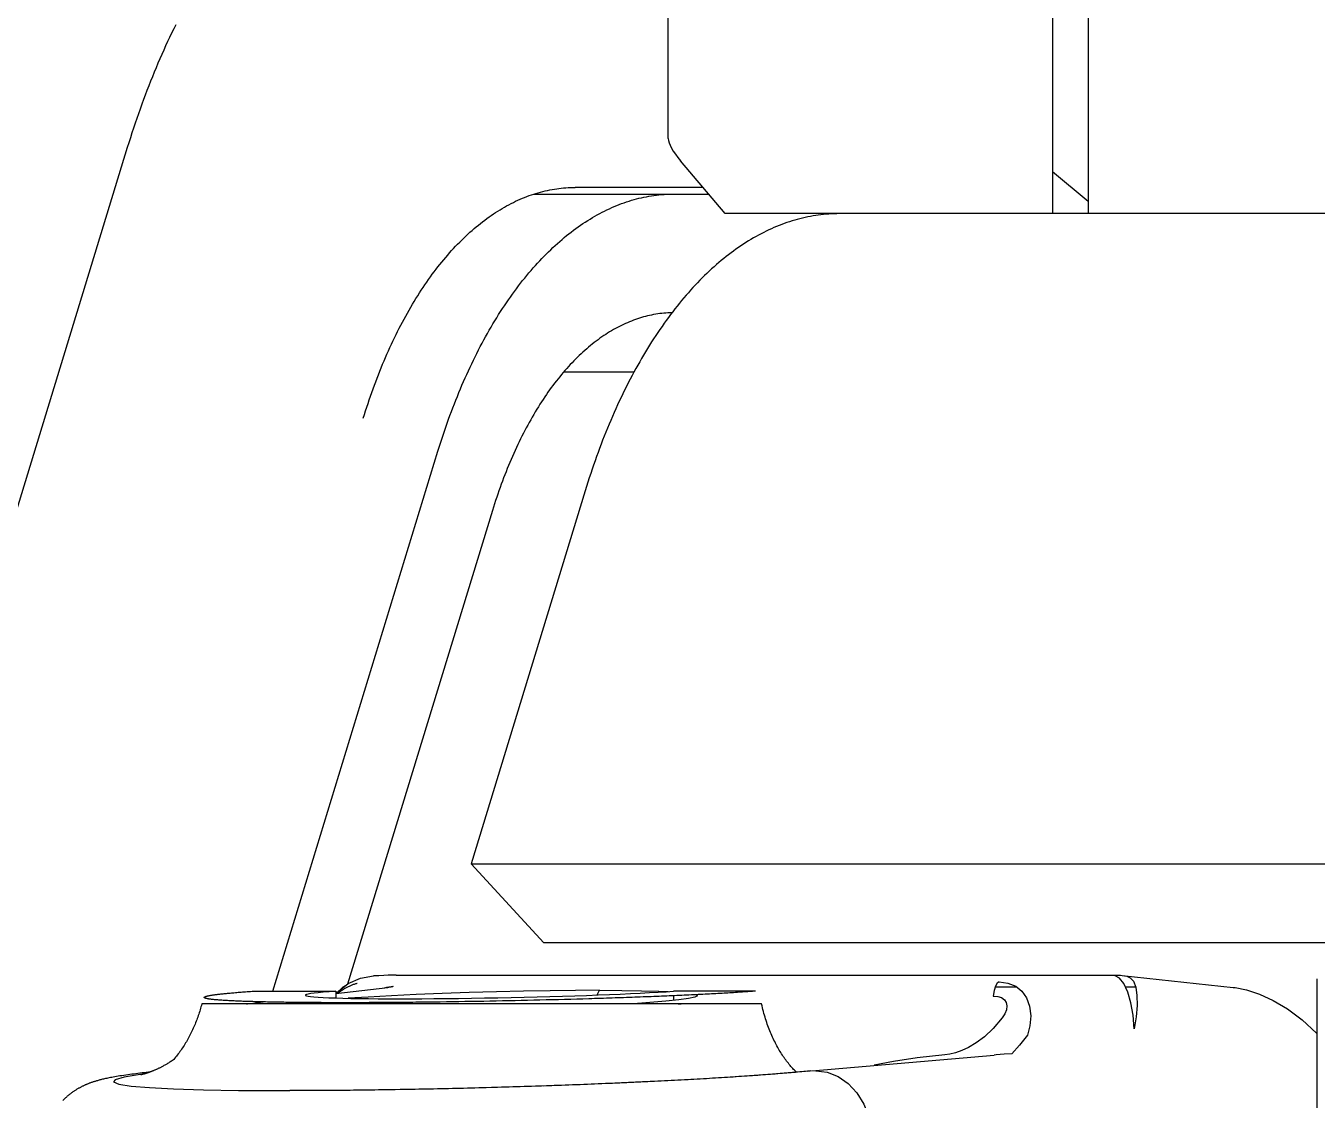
# Model space of a CAD drawing. Header units: millimetres. Extents: x 1084702 to 1166801, y 36632 to 124519.
# Drawn here: x 1098524.7 to 1098622.6, y 57840.8 to 57922.3 of the extents above; entities that cross this region are included whole.
import ezdxf

# ---------------------------------------------------------------- set-up
doc = ezdxf.new("R2010")
doc.units = ezdxf.units.MM
doc.header["$LTSCALE"] = 250
doc.linetypes.add('CENTER', pattern=[3, 2.5, -0.25, 0, -0.25])
doc.layers.get('0').update_dxf_attribs({"color": 255})

# ---------------------------------------------------------------- blocks, each defined once
blk = doc.blocks.new('PK65002M m platform_top')
at = {"linetype": 'Continuous'}
for p, q in [((-10472.067, 3591.676), (-10472.067, 3521.676)), ((-10406.225, 3530.004), (-10405.753, 3530.015)), ((-10405.753, 3530.015), (-10402.128, 3530.084)), ((-10402.562, 3530.077), (-10402.187, 3530.083)), ((-10402.128, 3530.084), (-10398.546, 3530.13)), ((-10398.506, 3530.131), (-10395.134, 3530.151)), ((-10395.414, 3530.15), (-10395.136, 3530.151)), ((-10395.134, 3530.151), (-10394.662, 3530.152)), ((-10394.92, 3530.151), (-10394.676, 3530.152)), ((-10394.676, 3530.152), (-10394.196, 3530.152)), ((-10394.433, 3530.152), (-10394.196, 3530.152)), ((-10413.659, 3529.792), (-10413.281, 3529.805)), ((-10409.946, 3529.909), (-10409.479, 3529.922)), ((-10433.755, 3528.651), (-10447.595, 3527.45)), ((-10433.714, 3528.655), (-10433.568, 3528.669)), ((-10433.468, 3528.666), (-10433.634, 3528.657)), ((-10433.468, 3528.679), (-10433.468, 3528.666)), ((-10432.208, 3528.793), (-10431.676, 3528.837)), ((-10431.871, 3528.822), (-10431.676, 3528.838)), ((-10383.152, 3528.89), (-10382.852, 3528.928)), ((-10383.108, 3528.903), (-10383.069, 3528.914)), ((-10383.069, 3528.914), (-10383.034, 3528.923)), ((-10383.034, 3528.923), (-10383.002, 3528.932)), ((-10383.002, 3528.932), (-10382.974, 3528.939)), ((-10382.974, 3528.939), (-10382.95, 3528.945)), ((-10382.963, 3528.918), (-10382.852, 3528.928)), ((-10382.95, 3528.945), (-10382.931, 3528.949)), ((-10382.931, 3528.949), (-10382.916, 3528.953)), ((-10382.916, 3528.953), (-10382.907, 3528.955)), ((-10382.907, 3528.955), (-10382.905, 3528.955)), ((-10429.957, 3523.573), (-10423.857, 3523.573)), ((-10423.857, 3523.573), (-10423.618, 3523.573)), ((-10423.791, 3523.562), (-10423.857, 3523.573)), ((-10423.618, 3523.573), (-10423.79, 3523.562)), ((-10423.618, 3523.573), (-10420.254, 3523.573)), ((-10423.286, 3522.957), (-10423.286, 3523.308)), ((-10420.254, 3523.573), (-10387.515, 3523.573)), ((-10416.849, 3523.19), (-10416.396, 3523.204)), ((-10416.396, 3523.204), (-10415.94, 3523.217)), ((-10415.94, 3523.217), (-10415.481, 3523.23)), ((-10415.481, 3523.23), (-10415.021, 3523.242)), ((-10415.021, 3523.242), (-10414.558, 3523.255)), ((-10414.558, 3523.255), (-10414.092, 3523.267)), ((-10414.092, 3523.267), (-10413.625, 3523.279)), ((-10413.625, 3523.279), (-10413.155, 3523.291)), ((-10413.155, 3523.291), (-10412.684, 3523.302)), ((-10412.684, 3523.302), (-10412.212, 3523.313)), ((-10412.212, 3523.313), (-10411.739, 3523.324)), ((-10411.739, 3523.324), (-10411.265, 3523.334)), ((-10411.265, 3523.334), (-10410.791, 3523.344)), ((-10410.791, 3523.344), (-10410.316, 3523.354)), ((-10410.316, 3523.354), (-10409.84, 3523.363)), ((-10409.84, 3523.363), (-10409.365, 3523.372)), ((-10409.365, 3523.372), (-10408.89, 3523.381)), ((-10408.89, 3523.381), (-10408.416, 3523.39)), ((-10408.416, 3523.39), (-10407.942, 3523.398)), ((-10407.942, 3523.398), (-10407.469, 3523.405)), ((-10407.469, 3523.405), (-10406.997, 3523.413)), ((-10406.997, 3523.413), (-10406.526, 3523.42)), ((-10406.526, 3523.42), (-10406.057, 3523.427)), ((-10406.057, 3523.427), (-10405.59, 3523.433)), ((-10405.59, 3523.433), (-10405.125, 3523.439)), ((-10395.381, 3523.473), (-10395.381, 3523.573)), ((-10390.985, 3523.562), (-10392.165, 3523.426)), ((-10390.918, 3523.573), (-10390.985, 3523.562)), ((-10457.29, 3521.413), (-10465.702, 3522.321)), ((-10457.532, 3522.286), (-10458.305, 3522.286)), ((-10447.671, 3522.286), (-10449.286, 3522.286)), ((-10429.499, 3522.61), (-10423.286, 3522.61)), ((-10417.492, 3522.9), (-10417.67, 3522.545)), ((-10392.898, 3522.61), (-10405.421, 3481.677)), ((-10397.675, 3522.792), (-10401.611, 3522.34)), ((-10401.611, 3522.34), (-10401.438, 3522.35)), ((-10401.438, 3522.35), (-10401.336, 3522.371)), ((-10398.386, 3522.216), (-10398.216, 3522.313)), ((-10398.216, 3522.313), (-10397.712, 3522.788)), ((-10397.731, 3522.786), (-10397.814, 3522.674)), ((-10397.675, 3522.61), (-10397.675, 3523.127)), ((-10391.462, 3522.61), (-10397.675, 3522.61)), ((-10402.24, 3521.387), (-10456.737, 3521.387)), ((-10409.551, 3486.177), (-10398.57, 3522.07)), ((-10399.299, 3522.025), (-10399.295, 3522.026)), ((-10381.87, 3458.657), (-10362.59, 3521.675)), ((-10481.28, 3518.951), (-10413.436, 3518.951)), ((-10407.929, 3512.951), (-10413.436, 3518.951)), ((-10407.929, 3512.951), (-10475.773, 3512.951)), ((-10416.582, 3484.666), (-10407.929, 3512.951)), ((-10420.276, 3475.676), (-10414.946, 3475.676)), ((-10480.028, 3463.666), (-10452.017, 3463.666)), ((-10454.715, 3438.666), (-10454.715, 3463.666)), ((-10452.017, 3438.666), (-10452.017, 3463.666)), ((-10452.017, 3463.666), (-10427.204, 3463.666)), ((-10427.204, 3463.666), (-10423.811, 3459.666)), ((-10454.715, 3462.747), (-10452.017, 3460.501)), ((-10412.696, 3462.177), (-10425.941, 3462.177)), ((-10425.516, 3461.676), (-10415.823, 3461.676)), ((-10422.871, 3457.97), (-10422.871, 3438.666))]:
    blk.add_line(p, q, dxfattribs=at)
for points in [[(-10383.588, 3528.745), (-10383.466, 3528.759), (-10383.305, 3528.777), (-10383.145, 3528.795), (-10382.987, 3528.813), (-10382.829, 3528.832), (-10382.673, 3528.851), (-10382.518, 3528.87), (-10382.364, 3528.89), (-10382.211, 3528.91), (-10382.058, 3528.93), (-10381.905, 3528.951), (-10381.752, 3528.973), (-10381.598, 3528.995), (-10381.447, 3529.018), (-10381.303, 3529.041), (-10381.167, 3529.063), (-10381.04, 3529.084), (-10380.92, 3529.105), (-10380.806, 3529.125), (-10380.697, 3529.145), (-10380.592, 3529.165), (-10380.492, 3529.184), (-10380.399, 3529.203), (-10380.31, 3529.222), (-10380.227, 3529.24), (-10380.146, 3529.258), (-10380.07, 3529.275), (-10379.996, 3529.293), (-10379.925, 3529.31), (-10379.857, 3529.327), (-10379.791, 3529.344), (-10379.726, 3529.361), (-10379.663, 3529.378), (-10379.602, 3529.396), (-10379.543, 3529.413), (-10379.486, 3529.43), (-10379.431, 3529.446), (-10379.378, 3529.463), (-10379.326, 3529.48), (-10379.275, 3529.496), (-10379.226, 3529.513), (-10379.177, 3529.529), (-10379.13, 3529.546), (-10379.083, 3529.563), (-10379.038, 3529.58), (-10378.992, 3529.597), (-10378.947, 3529.614), (-10378.903, 3529.632), (-10378.859, 3529.649), (-10378.815, 3529.667), (-10378.772, 3529.685), (-10378.73, 3529.704), (-10378.687, 3529.722), (-10378.645, 3529.741), (-10378.603, 3529.76), (-10378.561, 3529.78), (-10378.519, 3529.8), (-10378.477, 3529.82), (-10378.435, 3529.841), (-10378.394, 3529.862), (-10378.352, 3529.883), (-10378.31, 3529.906), (-10378.268, 3529.928), (-10378.226, 3529.951), (-10378.183, 3529.975), (-10378.141, 3529.999), (-10378.098, 3530.024), (-10378.055, 3530.05), (-10378.011, 3530.076), (-10377.967, 3530.104), (-10377.923, 3530.132), (-10377.879, 3530.16), (-10377.834, 3530.19), (-10377.788, 3530.221), (-10377.743, 3530.252), (-10377.697, 3530.285), (-10377.651, 3530.318), (-10377.605, 3530.352), (-10377.559, 3530.387), (-10377.512, 3530.423), (-10377.465, 3530.46), (-10377.418, 3530.498), (-10377.371, 3530.537), (-10377.324, 3530.577), (-10377.277, 3530.619), (-10377.229, 3530.661), (-10377.182, 3530.705), (-10377.134, 3530.749), (-10377.087, 3530.795), (-10377.039, 3530.842), (-10376.992, 3530.89)], [(-10434.058, 3528.638), (-10434.923, 3528.751), (-10435.754, 3529.079), (-10436.518, 3529.609), (-10437.178, 3530.316), (-10437.706, 3531.168), (-10438.08, 3532.131), (-10438.282, 3533.158), (-10438.304, 3534.206), (-10438.146, 3535.23), (-10438.144, 3535.236)], [(-10409.479, 3529.922), (-10409.086, 3529.933), (-10408.8, 3529.94), (-10408.513, 3529.948), (-10408.226, 3529.955), (-10407.94, 3529.963), (-10407.653, 3529.97), (-10407.367, 3529.977), (-10407.081, 3529.984), (-10406.796, 3529.991), (-10406.51, 3529.998), (-10406.225, 3530.004)], [(-10405.753, 3530.015), (-10405.373, 3530.023), (-10405.09, 3530.029), (-10404.807, 3530.035), (-10404.524, 3530.041), (-10404.242, 3530.046), (-10403.961, 3530.052), (-10403.68, 3530.057), (-10403.399, 3530.062), (-10403.119, 3530.067), (-10402.84, 3530.072), (-10402.562, 3530.077)], [(-10402.187, 3530.083), (-10402.008, 3530.086), (-10401.732, 3530.09), (-10401.457, 3530.094), (-10401.183, 3530.098), (-10400.909, 3530.102), (-10400.637, 3530.106), (-10400.365, 3530.11), (-10400.094, 3530.113), (-10399.824, 3530.116), (-10399.555, 3530.12), (-10399.287, 3530.123), (-10399.02, 3530.125), (-10398.755, 3530.128)], [(-10398.755, 3530.128), (-10398.49, 3530.131), (-10398.227, 3530.133), (-10397.965, 3530.135), (-10397.704, 3530.138), (-10397.445, 3530.14), (-10397.186, 3530.141), (-10396.929, 3530.143), (-10396.673, 3530.145), (-10396.419, 3530.146), (-10396.165, 3530.147), (-10395.913, 3530.148), (-10395.663, 3530.149), (-10395.414, 3530.15)], [(-10393.28, 3530.151), (-10393.735, 3530.152), (-10394.196, 3530.152)], [(-10382.164, 3529.802), (-10383.555, 3529.919), (-10385.384, 3530.013), (-10387.65, 3530.084), (-10390.306, 3530.13), (-10393.28, 3530.151)], [(-10431.676, 3528.838), (-10431.528, 3528.85), (-10431.352, 3528.864), (-10431.174, 3528.878), (-10430.994, 3528.893), (-10430.811, 3528.907), (-10430.626, 3528.921), (-10430.438, 3528.935), (-10430.248, 3528.95), (-10430.056, 3528.964), (-10429.861, 3528.978), (-10429.664, 3528.992), (-10429.465, 3529.006), (-10429.264, 3529.021), (-10429.061, 3529.035), (-10428.856, 3529.049), (-10428.649, 3529.063), (-10428.44, 3529.077), (-10428.228, 3529.091), (-10428.015, 3529.105), (-10427.799, 3529.119), (-10427.582, 3529.133), (-10427.362, 3529.147), (-10427.141, 3529.161), (-10426.918, 3529.175), (-10426.692, 3529.189), (-10426.465, 3529.202), (-10426.237, 3529.216), (-10426.006, 3529.23), (-10425.774, 3529.244), (-10425.54, 3529.257), (-10425.304, 3529.271), (-10425.067, 3529.284), (-10424.828, 3529.298), (-10424.587, 3529.311), (-10424.345, 3529.324), (-10424.101, 3529.338), (-10423.855, 3529.351), (-10423.608, 3529.364), (-10423.36, 3529.377), (-10423.11, 3529.39), (-10422.858, 3529.403), (-10422.606, 3529.416), (-10422.351, 3529.429), (-10422.096, 3529.441), (-10421.84, 3529.454), (-10421.582, 3529.466), (-10421.323, 3529.479), (-10421.062, 3529.491), (-10420.8, 3529.504), (-10420.537, 3529.516), (-10420.273, 3529.528), (-10420.007, 3529.54), (-10419.741, 3529.552), (-10419.473, 3529.564), (-10419.204, 3529.576), (-10418.935, 3529.588), (-10418.664, 3529.599), (-10418.393, 3529.611), (-10418.12, 3529.622), (-10417.847, 3529.634), (-10417.573, 3529.645), (-10417.298, 3529.656), (-10417.023, 3529.667), (-10416.746, 3529.678), (-10416.468, 3529.689), (-10416.19, 3529.7), (-10415.911, 3529.71), (-10415.631, 3529.721), (-10415.351, 3529.731), (-10415.07, 3529.742), (-10414.789, 3529.752), (-10414.507, 3529.762), (-10414.225, 3529.772), (-10413.942, 3529.782), (-10413.659, 3529.792)], [(-10430.441, 3528.928), (-10427.586, 3529.129), (-10424.392, 3529.32), (-10420.936, 3529.496), (-10417.23, 3529.659), (-10413.425, 3529.8)], [(-10413.281, 3529.805), (-10413.091, 3529.811), (-10412.807, 3529.821), (-10412.522, 3529.83), (-10412.236, 3529.839), (-10411.95, 3529.848), (-10411.664, 3529.857), (-10411.378, 3529.866), (-10411.092, 3529.875), (-10410.806, 3529.883)], [(-10410.806, 3529.883), (-10410.519, 3529.892), (-10410.233, 3529.9), (-10409.946, 3529.909)], [(-10382.852, 3528.928), (-10381.634, 3529.129), (-10380.953, 3529.32), (-10380.814, 3529.496), (-10381.217, 3529.659), (-10382.164, 3529.802)], [(-10443.846, 3527.434), (-10441.75, 3527.659), (-10439.941, 3527.95), (-10438.496, 3528.229)], [(-10433.634, 3528.657), (-10433.551, 3528.672), (-10433.468, 3528.681)], [(-10433.568, 3528.669), (-10433.438, 3528.682), (-10433.293, 3528.696), (-10433.146, 3528.709), (-10432.996, 3528.723), (-10432.843, 3528.737), (-10432.687, 3528.751)], [(-10433.468, 3528.666), (-10432.605, 3528.752), (-10431.676, 3528.837)], [(-10433.468, 3528.681), (-10432.608, 3528.76), (-10432.598, 3528.761)], [(-10432.687, 3528.751), (-10432.529, 3528.765), (-10432.369, 3528.779)], [(-10432.596, 3528.759), (-10432.584, 3528.747), (-10432.516, 3528.68), (-10432.448, 3528.61), (-10432.38, 3528.539), (-10432.313, 3528.466), (-10432.246, 3528.392), (-10432.18, 3528.317), (-10432.113, 3528.239), (-10432.047, 3528.159), (-10431.982, 3528.079), (-10431.917, 3527.996), (-10431.852, 3527.911), (-10431.787, 3527.825), (-10431.724, 3527.737), (-10431.661, 3527.648), (-10431.598, 3527.556), (-10431.535, 3527.463), (-10431.474, 3527.368), (-10431.413, 3527.272), (-10431.352, 3527.174), (-10431.293, 3527.074), (-10431.233, 3526.972), (-10431.174, 3526.868), (-10431.116, 3526.763), (-10431.059, 3526.656), (-10431.002, 3526.547), (-10430.947, 3526.436), (-10430.891, 3526.324), (-10430.837, 3526.21), (-10430.784, 3526.094), (-10430.731, 3525.976), (-10430.679, 3525.857), (-10430.628, 3525.735), (-10430.578, 3525.613), (-10430.529, 3525.488), (-10430.481, 3525.362), (-10430.434, 3525.234), (-10430.388, 3525.104), (-10430.343, 3524.973), (-10430.299, 3524.84), (-10430.257, 3524.705), (-10430.215, 3524.569), (-10430.174, 3524.432), (-10430.135, 3524.292), (-10430.097, 3524.151), (-10430.06, 3524.009), (-10430.024, 3523.865), (-10429.99, 3523.72), (-10429.957, 3523.573)], [(-10432.369, 3528.779), (-10432.205, 3528.793), (-10432.04, 3528.807), (-10431.871, 3528.822)], [(-10431.676, 3528.833), (-10431.072, 3528.881), (-10430.441, 3528.928)], [(-10385.366, 3527.813), (-10385.359, 3527.818), (-10385.294, 3527.863), (-10385.23, 3527.905), (-10385.167, 3527.947), (-10385.105, 3527.987), (-10385.045, 3528.025), (-10384.985, 3528.062), (-10384.927, 3528.097), (-10384.869, 3528.132), (-10384.813, 3528.165), (-10384.758, 3528.197), (-10384.704, 3528.227), (-10384.651, 3528.257), (-10384.599, 3528.285), (-10384.548, 3528.313), (-10384.498, 3528.339), (-10384.449, 3528.365), (-10384.401, 3528.389), (-10384.353, 3528.413), (-10384.307, 3528.436), (-10384.262, 3528.458), (-10384.218, 3528.479), (-10384.174, 3528.5), (-10384.131, 3528.52), (-10384.089, 3528.539), (-10384.048, 3528.557), (-10384.008, 3528.575), (-10383.968, 3528.593), (-10383.929, 3528.609), (-10383.891, 3528.626), (-10383.854, 3528.641), (-10383.817, 3528.656), (-10383.781, 3528.671), (-10383.746, 3528.685), (-10383.711, 3528.699), (-10383.677, 3528.712), (-10383.643, 3528.725), (-10383.611, 3528.737), (-10383.579, 3528.749), (-10383.547, 3528.761), (-10383.516, 3528.772), (-10383.486, 3528.782), (-10383.457, 3528.793), (-10383.428, 3528.803), (-10383.399, 3528.812), (-10383.371, 3528.822), (-10383.344, 3528.831), (-10383.318, 3528.839), (-10383.292, 3528.848), (-10383.266, 3528.856), (-10383.242, 3528.863), (-10383.218, 3528.871), (-10383.194, 3528.878), (-10383.172, 3528.885), (-10383.15, 3528.891), (-10383.128, 3528.897), (-10383.108, 3528.903)], [(-10383.099, 3528.906), (-10383.066, 3528.909), (-10383.016, 3528.913), (-10382.963, 3528.918)], [(-10450.107, 3525.934), (-10449.505, 3526.716), (-10448.914, 3527.357)], [(-10448.914, 3527.357), (-10448.336, 3527.394), (-10447.739, 3527.438), (-10447.596, 3527.45)], [(-10448.195, 3524.629), (-10447.507, 3525.44), (-10446.843, 3526.062), (-10446.219, 3526.531), (-10445.643, 3526.876), (-10445.121, 3527.119), (-10444.652, 3527.282), (-10444.229, 3527.383), (-10443.846, 3527.434)], [(-10387.515, 3523.573), (-10387.485, 3523.685), (-10387.455, 3523.797), (-10387.423, 3523.908), (-10387.39, 3524.019), (-10387.357, 3524.129), (-10387.322, 3524.24), (-10387.286, 3524.35), (-10387.249, 3524.459), (-10387.211, 3524.569), (-10387.172, 3524.677), (-10387.132, 3524.786), (-10387.09, 3524.894), (-10387.048, 3525.001), (-10387.005, 3525.108), (-10386.96, 3525.214), (-10386.915, 3525.32), (-10386.868, 3525.425), (-10386.821, 3525.53), (-10386.772, 3525.634), (-10386.722, 3525.737), (-10386.672, 3525.84), (-10386.62, 3525.941), (-10386.567, 3526.042), (-10386.514, 3526.143), (-10386.459, 3526.242), (-10386.403, 3526.341), (-10386.346, 3526.439), (-10386.289, 3526.536), (-10386.23, 3526.632), (-10386.171, 3526.727), (-10386.11, 3526.821), (-10386.049, 3526.914), (-10385.986, 3527.007), (-10385.923, 3527.098), (-10385.859, 3527.188), (-10385.794, 3527.277), (-10385.728, 3527.366), (-10385.661, 3527.453), (-10385.594, 3527.539), (-10385.526, 3527.623), (-10385.456, 3527.707), (-10385.386, 3527.79), (-10385.366, 3527.813)], [(-10465.702, 3522.321), (-10465.847, 3522.338), (-10466.724, 3522.51), (-10467.693, 3522.825), (-10468.739, 3523.306), (-10469.829, 3523.961), (-10470.926, 3524.788), (-10472.007, 3525.792)], [(-10457.898, 3521.606), (-10458.142, 3521.862), (-10458.316, 3522.313), (-10458.411, 3522.936), (-10458.421, 3523.695), (-10458.347, 3524.55), (-10458.191, 3525.454)], [(-10458.191, 3525.454), (-10458.109, 3524.44), (-10457.944, 3523.493), (-10457.709, 3522.674), (-10457.419, 3522.037), (-10457.092, 3521.623), (-10456.75, 3521.459)], [(-10447.968, 3521.913), (-10448.633, 3521.992), (-10449.218, 3522.23), (-10449.693, 3522.614), (-10450.041, 3523.115), (-10450.27, 3523.747), (-10450.354, 3524.478), (-10450.289, 3525.232), (-10450.107, 3525.934)], [(-10447.501, 3522.979), (-10447.851, 3523.007), (-10448.143, 3523.1), (-10448.36, 3523.255), (-10448.495, 3523.46), (-10448.548, 3523.72), (-10448.508, 3524.023), (-10448.382, 3524.337), (-10448.195, 3524.629)], [(-10429.499, 3522.61), (-10429.384, 3522.618), (-10429.267, 3522.627), (-10429.147, 3522.636), (-10429.026, 3522.645), (-10428.902, 3522.653), (-10428.776, 3522.662), (-10428.648, 3522.671), (-10428.518, 3522.68), (-10428.386, 3522.688), (-10428.251, 3522.697), (-10428.115, 3522.706), (-10427.977, 3522.715), (-10427.836, 3522.724), (-10427.694, 3522.732), (-10427.55, 3522.741), (-10427.403, 3522.75), (-10427.255, 3522.759), (-10427.105, 3522.767), (-10426.953, 3522.776), (-10426.798, 3522.785), (-10426.642, 3522.793), (-10426.485, 3522.802), (-10426.325, 3522.811), (-10426.163, 3522.819), (-10426, 3522.828), (-10425.835, 3522.837), (-10425.667, 3522.845), (-10425.499, 3522.854), (-10425.328, 3522.862), (-10425.156, 3522.871), (-10424.982, 3522.879), (-10424.806, 3522.888), (-10424.629, 3522.896), (-10424.449, 3522.905), (-10424.269, 3522.913), (-10424.086, 3522.922), (-10423.902, 3522.93), (-10423.717, 3522.938), (-10423.53, 3522.947), (-10423.341, 3522.955), (-10423.151, 3522.963), (-10422.959, 3522.971), (-10422.766, 3522.98), (-10422.571, 3522.988), (-10422.375, 3522.996), (-10422.178, 3523.004), (-10421.979, 3523.012), (-10421.779, 3523.02), (-10421.577, 3523.028), (-10421.374, 3523.036), (-10421.17, 3523.043), (-10420.964, 3523.051), (-10420.758, 3523.059), (-10420.55, 3523.067), (-10420.341, 3523.074), (-10420.13, 3523.082), (-10419.919, 3523.09), (-10419.706, 3523.097), (-10419.492, 3523.105), (-10419.277, 3523.112), (-10419.062, 3523.119), (-10418.845, 3523.127), (-10418.627, 3523.134), (-10418.408, 3523.141), (-10418.188, 3523.148), (-10417.967, 3523.156), (-10417.745, 3523.163), (-10417.522, 3523.17), (-10417.299, 3523.177), (-10417.074, 3523.183), (-10416.849, 3523.19)], [(-10425.03, 3522.877), (-10425.088, 3522.958), (-10424.882, 3523.056), (-10424.408, 3523.158), (-10423.677, 3523.264)], [(-10423.677, 3523.264), (-10422.698, 3523.373), (-10421.489, 3523.481), (-10420.254, 3523.573)], [(-10417.67, 3522.545), (-10415.849, 3522.552), (-10413.921, 3522.573), (-10411.912, 3522.608), (-10409.856, 3522.655), (-10407.789, 3522.716), (-10405.751, 3522.787), (-10403.773, 3522.868), (-10401.887, 3522.958), (-10400.127, 3523.056), (-10398.625, 3523.152)], [(-10405.125, 3523.439), (-10404.662, 3523.445), (-10404.431, 3523.447), (-10404.201, 3523.45), (-10403.972, 3523.453), (-10403.743, 3523.455), (-10403.515, 3523.457), (-10403.288, 3523.46), (-10403.061, 3523.462), (-10402.836, 3523.464), (-10402.611, 3523.466), (-10402.387, 3523.468), (-10402.164, 3523.469), (-10401.941, 3523.471), (-10401.72, 3523.473), (-10401.499, 3523.474), (-10401.28, 3523.475), (-10401.061, 3523.477), (-10400.844, 3523.478), (-10400.628, 3523.479), (-10400.412, 3523.48), (-10400.198, 3523.481), (-10399.985, 3523.482), (-10399.773, 3523.482), (-10399.562, 3523.483), (-10399.352, 3523.484), (-10399.144, 3523.484), (-10398.937, 3523.484), (-10398.731, 3523.485), (-10398.526, 3523.485), (-10398.323, 3523.485)], [(-10398.323, 3523.485), (-10398.121, 3523.485), (-10397.92, 3523.485), (-10397.721, 3523.484), (-10397.523, 3523.484), (-10397.327, 3523.484), (-10397.132, 3523.483), (-10396.938, 3523.482), (-10396.746, 3523.482), (-10396.556, 3523.481), (-10396.367, 3523.48), (-10396.179, 3523.479), (-10395.993, 3523.478), (-10395.809, 3523.477), (-10395.627, 3523.475), (-10395.446, 3523.474), (-10395.266, 3523.473), (-10395.089, 3523.471), (-10394.913, 3523.469), (-10394.738, 3523.468), (-10394.566, 3523.466), (-10394.395, 3523.464), (-10394.226, 3523.462), (-10394.059, 3523.46), (-10393.894, 3523.457), (-10393.731, 3523.455), (-10393.569, 3523.453), (-10393.409, 3523.45), (-10393.251, 3523.447), (-10393.096, 3523.445), (-10392.942, 3523.442), (-10392.79, 3523.439), (-10392.64, 3523.436), (-10392.491, 3523.433), (-10392.345, 3523.43), (-10392.201, 3523.427), (-10392.059, 3523.423), (-10391.919, 3523.42), (-10391.782, 3523.416), (-10391.646, 3523.413), (-10391.512, 3523.409), (-10391.38, 3523.405), (-10391.251, 3523.402), (-10391.123, 3523.398), (-10390.998, 3523.394), (-10390.875, 3523.39), (-10390.754, 3523.385), (-10390.636, 3523.381), (-10390.519, 3523.377), (-10390.405, 3523.372), (-10390.293, 3523.368), (-10390.183, 3523.363), (-10390.076, 3523.359), (-10389.97, 3523.354), (-10389.867, 3523.349), (-10389.767, 3523.344), (-10389.668, 3523.339), (-10389.572, 3523.334), (-10389.478, 3523.329), (-10389.387, 3523.324), (-10389.298, 3523.318), (-10389.211, 3523.313), (-10389.127, 3523.307), (-10389.045, 3523.302), (-10388.965, 3523.296), (-10388.888, 3523.291), (-10388.813, 3523.285), (-10388.74, 3523.279), (-10388.67, 3523.273), (-10388.602, 3523.267), (-10388.537, 3523.261), (-10388.474, 3523.255), (-10388.414, 3523.249), (-10388.356, 3523.243), (-10388.3, 3523.236), (-10388.247, 3523.23), (-10388.197, 3523.223), (-10388.149, 3523.217), (-10388.103, 3523.21), (-10388.06, 3523.204), (-10388.019, 3523.197), (-10387.981, 3523.19), (-10387.945, 3523.183), (-10387.911, 3523.177), (-10387.88, 3523.17), (-10387.852, 3523.163), (-10387.826, 3523.156), (-10387.803, 3523.148), (-10387.782, 3523.141), (-10387.763, 3523.134), (-10387.747, 3523.127), (-10387.734, 3523.119), (-10387.723, 3523.112), (-10387.715, 3523.105), (-10387.709, 3523.097), (-10387.705, 3523.09), (-10387.704, 3523.082), (-10387.706, 3523.074), (-10387.71, 3523.067), (-10387.716, 3523.059), (-10387.725, 3523.051), (-10387.736, 3523.043), (-10387.75, 3523.036), (-10387.767, 3523.028), (-10387.786, 3523.02), (-10387.807, 3523.012), (-10387.831, 3523.004), (-10387.857, 3522.996), (-10387.886, 3522.988), (-10387.917, 3522.98), (-10387.951, 3522.971), (-10387.987, 3522.963), (-10388.025, 3522.955), (-10388.066, 3522.947), (-10388.109, 3522.938), (-10388.155, 3522.93), (-10388.203, 3522.922), (-10388.254, 3522.913), (-10388.307, 3522.905), (-10388.362, 3522.896), (-10388.42, 3522.888), (-10388.48, 3522.879), (-10388.543, 3522.871), (-10388.607, 3522.862), (-10388.675, 3522.854), (-10388.744, 3522.845), (-10388.816, 3522.837), (-10388.89, 3522.828), (-10388.967, 3522.819), (-10389.045, 3522.811), (-10389.126, 3522.802), (-10389.21, 3522.793), (-10389.295, 3522.785), (-10389.383, 3522.776), (-10389.473, 3522.767), (-10389.565, 3522.759), (-10389.66, 3522.75), (-10389.757, 3522.741), (-10389.855, 3522.732), (-10389.956, 3522.724), (-10390.06, 3522.715), (-10390.165, 3522.706), (-10390.273, 3522.697), (-10390.382, 3522.688), (-10390.494, 3522.68), (-10390.608, 3522.671), (-10390.724, 3522.662), (-10390.842, 3522.653), (-10390.962, 3522.645), (-10391.084, 3522.636), (-10391.208, 3522.627), (-10391.334, 3522.618), (-10391.462, 3522.61)], [(-10395.016, 3523.47), (-10394.921, 3523.481), (-10394.283, 3523.573)], [(-10447.968, 3521.913), (-10447.823, 3522.005), (-10447.691, 3522.225), (-10447.581, 3522.557), (-10447.501, 3522.979)], [(-10417.67, 3522.545), (-10419.349, 3522.552), (-10420.851, 3522.573), (-10422.157, 3522.608), (-10422.864, 3522.639)], [(-10402.014, 3522.267), (-10402.013, 3522.267), (-10402.011, 3522.267), (-10402.008, 3522.268), (-10402.004, 3522.269), (-10401.999, 3522.27), (-10401.992, 3522.271), (-10401.984, 3522.273), (-10401.975, 3522.275), (-10401.964, 3522.277), (-10401.952, 3522.279), (-10401.938, 3522.281), (-10401.923, 3522.284)], [(-10401.923, 3522.284), (-10401.887, 3522.29), (-10401.867, 3522.293), (-10401.844, 3522.297), (-10401.82, 3522.3), (-10401.794, 3522.304), (-10401.767, 3522.308), (-10401.737, 3522.312), (-10401.706, 3522.317), (-10401.673, 3522.321), (-10401.638, 3522.326), (-10401.601, 3522.33), (-10401.562, 3522.335), (-10401.522, 3522.34), (-10401.48, 3522.345), (-10401.438, 3522.35)], [(-10397.814, 3522.674), (-10398.611, 3522.037), (-10399.542, 3521.623), (-10400.546, 3521.459)], [(-10399.291, 3522.027), (-10399.277, 3522.031), (-10399.222, 3522.046), (-10399.167, 3522.063), (-10399.112, 3522.08), (-10399.058, 3522.098), (-10399.004, 3522.116), (-10398.95, 3522.136), (-10398.897, 3522.156), (-10398.844, 3522.177), (-10398.79, 3522.2), (-10398.736, 3522.223), (-10398.681, 3522.249), (-10398.626, 3522.275), (-10398.572, 3522.301), (-10398.519, 3522.329), (-10398.467, 3522.356), (-10398.416, 3522.385), (-10398.366, 3522.413), (-10398.316, 3522.443), (-10398.268, 3522.472), (-10398.22, 3522.502), (-10398.174, 3522.532), (-10398.128, 3522.563), (-10398.082, 3522.595), (-10398.035, 3522.629), (-10397.987, 3522.664), (-10397.939, 3522.7), (-10397.892, 3522.737), (-10397.848, 3522.772)], [(-10457.29, 3521.413), (-10457.459, 3521.436), (-10457.646, 3521.479), (-10457.802, 3521.538), (-10457.897, 3521.606)], [(-10456.737, 3521.387), (-10457.159, 3521.401), (-10457.29, 3521.413)], [(-10456.515, 3521.387), (-10456.702, 3521.391), (-10456.793, 3521.402), (-10456.823, 3521.417), (-10456.807, 3521.436), (-10456.75, 3521.459)], [(-10402.24, 3521.387), (-10401.961, 3521.391), (-10401.646, 3521.402), (-10401.314, 3521.417), (-10400.947, 3521.436), (-10400.546, 3521.459)], [(-10423.155, 3471.179), (-10423.008, 3471.183), (-10422.852, 3471.19), (-10422.697, 3471.2), (-10422.542, 3471.213), (-10422.388, 3471.229), (-10422.233, 3471.247), (-10422.078, 3471.269), (-10421.924, 3471.293), (-10421.77, 3471.32), (-10421.615, 3471.35), (-10421.461, 3471.383), (-10421.307, 3471.418), (-10421.153, 3471.457), (-10420.999, 3471.498), (-10420.846, 3471.542), (-10420.693, 3471.589), (-10420.54, 3471.639), (-10420.387, 3471.692), (-10420.234, 3471.747), (-10420.082, 3471.805), (-10419.931, 3471.866), (-10419.779, 3471.93), (-10419.628, 3471.997), (-10419.477, 3472.066), (-10419.327, 3472.138), (-10419.177, 3472.213), (-10419.027, 3472.291), (-10418.878, 3472.372), (-10418.729, 3472.455), (-10418.58, 3472.541), (-10418.432, 3472.629), (-10418.285, 3472.721), (-10418.138, 3472.815), (-10417.991, 3472.912), (-10417.845, 3473.012), (-10417.699, 3473.114), (-10417.554, 3473.219), (-10417.409, 3473.327), (-10417.266, 3473.437), (-10417.122, 3473.55), (-10416.979, 3473.666), (-10416.837, 3473.784), (-10416.695, 3473.905), (-10416.554, 3474.028), (-10416.414, 3474.154), (-10416.274, 3474.283), (-10416.135, 3474.414), (-10415.997, 3474.548), (-10415.859, 3474.685), (-10415.722, 3474.824), (-10415.586, 3474.965), (-10415.45, 3475.109), (-10415.316, 3475.256), (-10415.182, 3475.405), (-10415.048, 3475.557), (-10414.916, 3475.711), (-10414.784, 3475.867), (-10414.653, 3476.026), (-10414.523, 3476.187), (-10414.394, 3476.351), (-10414.265, 3476.517), (-10414.138, 3476.686), (-10414.011, 3476.856), (-10413.885, 3477.03), (-10413.761, 3477.205), (-10413.637, 3477.383), (-10413.514, 3477.563), (-10413.392, 3477.745), (-10413.27, 3477.93), (-10413.15, 3478.117), (-10413.031, 3478.306), (-10412.913, 3478.497), (-10412.796, 3478.691), (-10412.679, 3478.886), (-10412.564, 3479.084), (-10412.45, 3479.284), (-10412.337, 3479.486), (-10412.224, 3479.69), (-10412.113, 3479.897), (-10412.003, 3480.105), (-10411.894, 3480.315), (-10411.786, 3480.528), (-10411.679, 3480.743), (-10411.574, 3480.959), (-10411.469, 3481.177), (-10411.366, 3481.398), (-10411.264, 3481.62), (-10411.163, 3481.844), (-10411.063, 3482.07), (-10410.964, 3482.298), (-10410.867, 3482.527), (-10410.77, 3482.758), (-10410.675, 3482.991), (-10410.581, 3483.226), (-10410.489, 3483.463), (-10410.397, 3483.701), (-10410.307, 3483.941), (-10410.218, 3484.183), (-10410.13, 3484.427), (-10410.043, 3484.673), (-10409.958, 3484.919), (-10409.874, 3485.167), (-10409.791, 3485.418), (-10409.71, 3485.67), (-10409.63, 3485.923), (-10409.551, 3486.177)], [(-10435.857, 3463.666), (-10435.656, 3463.668), (-10435.456, 3463.673), (-10435.255, 3463.682), (-10435.054, 3463.694), (-10434.854, 3463.709), (-10434.655, 3463.728), (-10434.455, 3463.75), (-10434.255, 3463.775), (-10434.056, 3463.804), (-10433.856, 3463.836), (-10433.657, 3463.872), (-10433.458, 3463.911), (-10433.259, 3463.953), (-10433.06, 3463.999), (-10432.861, 3464.049), (-10432.663, 3464.101), (-10432.464, 3464.157), (-10432.266, 3464.217), (-10432.068, 3464.279), (-10431.871, 3464.345), (-10431.674, 3464.415), (-10431.477, 3464.488), (-10431.28, 3464.564), (-10431.085, 3464.643), (-10430.889, 3464.726), (-10430.694, 3464.812), (-10430.499, 3464.902), (-10430.305, 3464.994), (-10430.111, 3465.09), (-10429.917, 3465.19), (-10429.724, 3465.292), (-10429.532, 3465.398), (-10429.34, 3465.507), (-10429.149, 3465.62), (-10428.958, 3465.735), (-10428.767, 3465.854), (-10428.578, 3465.976), (-10428.388, 3466.102), (-10428.199, 3466.231), (-10428.011, 3466.363), (-10427.824, 3466.498), (-10427.637, 3466.636), (-10427.451, 3466.777), (-10427.265, 3466.922), (-10427.08, 3467.07), (-10426.896, 3467.221), (-10426.713, 3467.375), (-10426.53, 3467.532), (-10426.348, 3467.692), (-10426.167, 3467.856), (-10425.987, 3468.022), (-10425.807, 3468.192), (-10425.628, 3468.365), (-10425.45, 3468.54), (-10425.273, 3468.719), (-10425.097, 3468.901), (-10424.922, 3469.086), (-10424.747, 3469.273), (-10424.573, 3469.464), (-10424.401, 3469.658), (-10424.229, 3469.855), (-10424.058, 3470.054), (-10423.888, 3470.257), (-10423.719, 3470.462), (-10423.551, 3470.67), (-10423.384, 3470.882), (-10423.218, 3471.096), (-10423.053, 3471.313), (-10422.889, 3471.532), (-10422.726, 3471.755), (-10422.565, 3471.98), (-10422.404, 3472.208), (-10422.244, 3472.438), (-10422.086, 3472.672), (-10421.928, 3472.908), (-10421.772, 3473.147), (-10421.617, 3473.388), (-10421.463, 3473.632), (-10421.31, 3473.879), (-10421.159, 3474.129), (-10421.008, 3474.381), (-10420.859, 3474.635), (-10420.711, 3474.892), (-10420.564, 3475.152), (-10420.418, 3475.414), (-10420.274, 3475.679), (-10420.131, 3475.947), (-10419.989, 3476.216), (-10419.848, 3476.488), (-10419.709, 3476.763), (-10419.571, 3477.04), (-10419.434, 3477.32), (-10419.299, 3477.601), (-10419.165, 3477.885), (-10419.033, 3478.171), (-10418.902, 3478.459), (-10418.772, 3478.749), (-10418.644, 3479.042), (-10418.517, 3479.337), (-10418.392, 3479.634), (-10418.268, 3479.933), (-10418.145, 3480.234), (-10418.023, 3480.538), (-10417.904, 3480.843), (-10417.786, 3481.151), (-10417.669, 3481.461), (-10417.553, 3481.773), (-10417.439, 3482.086), (-10417.327, 3482.403), (-10417.216, 3482.721), (-10417.106, 3483.04), (-10416.999, 3483.361), (-10416.892, 3483.686), (-10416.787, 3484.011), (-10416.684, 3484.338), (-10416.582, 3484.666)], [(-10405.421, 3481.677), (-10405.516, 3481.368), (-10405.614, 3481.06), (-10405.712, 3480.754), (-10405.812, 3480.45), (-10405.913, 3480.149), (-10406.016, 3479.85), (-10406.12, 3479.552), (-10406.226, 3479.255), (-10406.333, 3478.962), (-10406.441, 3478.669), (-10406.551, 3478.378), (-10406.662, 3478.09), (-10406.775, 3477.803), (-10406.889, 3477.518), (-10407.005, 3477.235), (-10407.122, 3476.954), (-10407.24, 3476.674), (-10407.36, 3476.397), (-10407.481, 3476.122), (-10407.603, 3475.849), (-10407.727, 3475.578), (-10407.852, 3475.309), (-10407.978, 3475.043), (-10408.106, 3474.779), (-10408.235, 3474.517), (-10408.365, 3474.257), (-10408.496, 3474), (-10408.629, 3473.745), (-10408.763, 3473.492), (-10408.898, 3473.241), (-10409.034, 3472.993), (-10409.171, 3472.747), (-10409.31, 3472.503), (-10409.45, 3472.262), (-10409.591, 3472.024), (-10409.733, 3471.787), (-10409.877, 3471.553), (-10410.022, 3471.322), (-10410.167, 3471.093), (-10410.314, 3470.866), (-10410.462, 3470.642), (-10410.611, 3470.421), (-10410.761, 3470.202), (-10410.912, 3469.986), (-10411.065, 3469.773), (-10411.218, 3469.562), (-10411.372, 3469.354), (-10411.527, 3469.148), (-10411.684, 3468.945), (-10411.841, 3468.745), (-10411.999, 3468.547), (-10412.158, 3468.353), (-10412.319, 3468.161), (-10412.48, 3467.971), (-10412.642, 3467.785), (-10412.805, 3467.601), (-10412.969, 3467.42), (-10413.133, 3467.242), (-10413.299, 3467.067), (-10413.465, 3466.895), (-10413.633, 3466.726), (-10413.801, 3466.559), (-10413.97, 3466.396), (-10414.14, 3466.235), (-10414.31, 3466.077), (-10414.482, 3465.922), (-10414.654, 3465.771), (-10414.827, 3465.622), (-10415, 3465.476), (-10415.174, 3465.333), (-10415.349, 3465.193), (-10415.525, 3465.057), (-10415.701, 3464.923), (-10415.878, 3464.792), (-10416.056, 3464.665), (-10416.234, 3464.541), (-10416.412, 3464.419), (-10416.592, 3464.301), (-10416.772, 3464.186), (-10416.953, 3464.074), (-10417.134, 3463.965), (-10417.316, 3463.859), (-10417.498, 3463.756), (-10417.68, 3463.657), (-10417.864, 3463.56), (-10418.048, 3463.467), (-10418.232, 3463.377), (-10418.416, 3463.29), (-10418.602, 3463.207), (-10418.787, 3463.126), (-10418.973, 3463.049), (-10419.159, 3462.975), (-10419.346, 3462.905), (-10419.532, 3462.837), (-10419.719, 3462.773), (-10419.907, 3462.712), (-10420.095, 3462.655), (-10420.282, 3462.6), (-10420.471, 3462.549), (-10420.659, 3462.501), (-10420.848, 3462.457), (-10421.037, 3462.415), (-10421.226, 3462.378), (-10421.416, 3462.343), (-10421.606, 3462.311), (-10421.795, 3462.283), (-10421.986, 3462.258), (-10422.176, 3462.237), (-10422.366, 3462.219), (-10422.556, 3462.204), (-10422.747, 3462.192), (-10422.938, 3462.184), (-10423.129, 3462.179), (-10423.319, 3462.177)], [(-10399.761, 3479.176), (-10399.849, 3478.891), (-10399.938, 3478.607), (-10400.029, 3478.325), (-10400.122, 3478.046), (-10400.215, 3477.769), (-10400.31, 3477.493), (-10400.406, 3477.218), (-10400.504, 3476.946), (-10400.603, 3476.675), (-10400.703, 3476.405), (-10400.805, 3476.139), (-10400.907, 3475.873), (-10401.012, 3475.609), (-10401.118, 3475.347), (-10401.224, 3475.088), (-10401.333, 3474.829), (-10401.442, 3474.573), (-10401.553, 3474.319), (-10401.665, 3474.067), (-10401.778, 3473.816), (-10401.893, 3473.568), (-10402.009, 3473.322), (-10402.126, 3473.077), (-10402.244, 3472.835), (-10402.364, 3472.595), (-10402.484, 3472.357), (-10402.606, 3472.121), (-10402.729, 3471.887), (-10402.853, 3471.656), (-10402.979, 3471.427), (-10403.106, 3471.199), (-10403.233, 3470.975), (-10403.362, 3470.752), (-10403.492, 3470.532), (-10403.623, 3470.314), (-10403.755, 3470.098), (-10403.888, 3469.885), (-10404.023, 3469.674), (-10404.158, 3469.465), (-10404.294, 3469.259), (-10404.432, 3469.055), (-10404.57, 3468.854), (-10404.709, 3468.655), (-10404.85, 3468.459), (-10404.991, 3468.265), (-10405.134, 3468.074), (-10405.277, 3467.885), (-10405.421, 3467.698), (-10405.566, 3467.515), (-10405.713, 3467.333), (-10405.86, 3467.155), (-10406.008, 3466.979), (-10406.157, 3466.805), (-10406.306, 3466.635), (-10406.457, 3466.467), (-10406.608, 3466.301), (-10406.76, 3466.139), (-10406.914, 3465.979), (-10407.067, 3465.821), (-10407.222, 3465.667), (-10407.378, 3465.515), (-10407.534, 3465.366), (-10407.691, 3465.22), (-10407.848, 3465.076), (-10408.007, 3464.936), (-10408.166, 3464.798), (-10408.326, 3464.663), (-10408.486, 3464.531), (-10408.648, 3464.401), (-10408.809, 3464.275), (-10408.972, 3464.151), (-10409.135, 3464.031), (-10409.299, 3463.913), (-10409.463, 3463.798), (-10409.628, 3463.686), (-10409.793, 3463.577), (-10409.959, 3463.471), (-10410.126, 3463.368), (-10410.293, 3463.268), (-10410.46, 3463.171), (-10410.628, 3463.077), (-10410.797, 3462.986), (-10410.966, 3462.897), (-10411.135, 3462.812), (-10411.305, 3462.73), (-10411.476, 3462.651), (-10411.646, 3462.575), (-10411.817, 3462.502), (-10411.989, 3462.432), (-10412.161, 3462.365), (-10412.333, 3462.301), (-10412.505, 3462.241), (-10412.678, 3462.183)], [(-10412.678, 3462.183), (-10412.851, 3462.128), (-10413.024, 3462.077), (-10413.198, 3462.028), (-10413.372, 3461.983), (-10413.546, 3461.941), (-10413.72, 3461.902), (-10413.895, 3461.866), (-10414.069, 3461.833), (-10414.244, 3461.803), (-10414.42, 3461.776), (-10414.594, 3461.753), (-10414.77, 3461.733), (-10414.945, 3461.715), (-10415.121, 3461.701), (-10415.296, 3461.69), (-10415.472, 3461.682), (-10415.648, 3461.678), (-10415.823, 3461.676)], [(-10385.542, 3449.35), (-10385.386, 3449.664), (-10385.231, 3449.981), (-10385.079, 3450.3), (-10384.927, 3450.622), (-10384.777, 3450.946), (-10384.629, 3451.273), (-10384.482, 3451.602), (-10384.336, 3451.934), (-10384.192, 3452.268), (-10384.05, 3452.604), (-10383.909, 3452.943), (-10383.769, 3453.284), (-10383.631, 3453.627), (-10383.495, 3453.973), (-10383.361, 3454.32), (-10383.227, 3454.67), (-10383.096, 3455.023), (-10382.966, 3455.377), (-10382.838, 3455.733), (-10382.711, 3456.092), (-10382.586, 3456.452), (-10382.462, 3456.815), (-10382.341, 3457.179), (-10382.22, 3457.546), (-10382.102, 3457.915), (-10381.985, 3458.285), (-10381.87, 3458.657)]]:
    blk.add_lwpolyline(points, dxfattribs=at)
for centre, major_axis, ratio, start_param, end_param in [((-10410.481, 3522.61), (15.1, 0.306), 0.032341, -0.55916, 2.582433), ((-10424.871, 3459.666), (-1.923, 1.923), 0.286745, -2.86234, -1.850049)]:
    blk.add_ellipse(centre, major_axis=major_axis, ratio=ratio, start_param=start_param, end_param=end_param, dxfattribs=at)
blk = doc.blocks.new('1-deck_B4_1')
at = {"linetype": 'CENTER', "rotation": 180}
blk.add_blockref('PK65002M m platform_top', (70387.468, 26963.109), dxfattribs=at)

msp = doc.modelspace()

# ---------------------------------------------------------------- block references
msp.add_blockref('1-deck_B4_1', (1017763.013, 34408.576))

doc.saveas('drawing.dxf')
